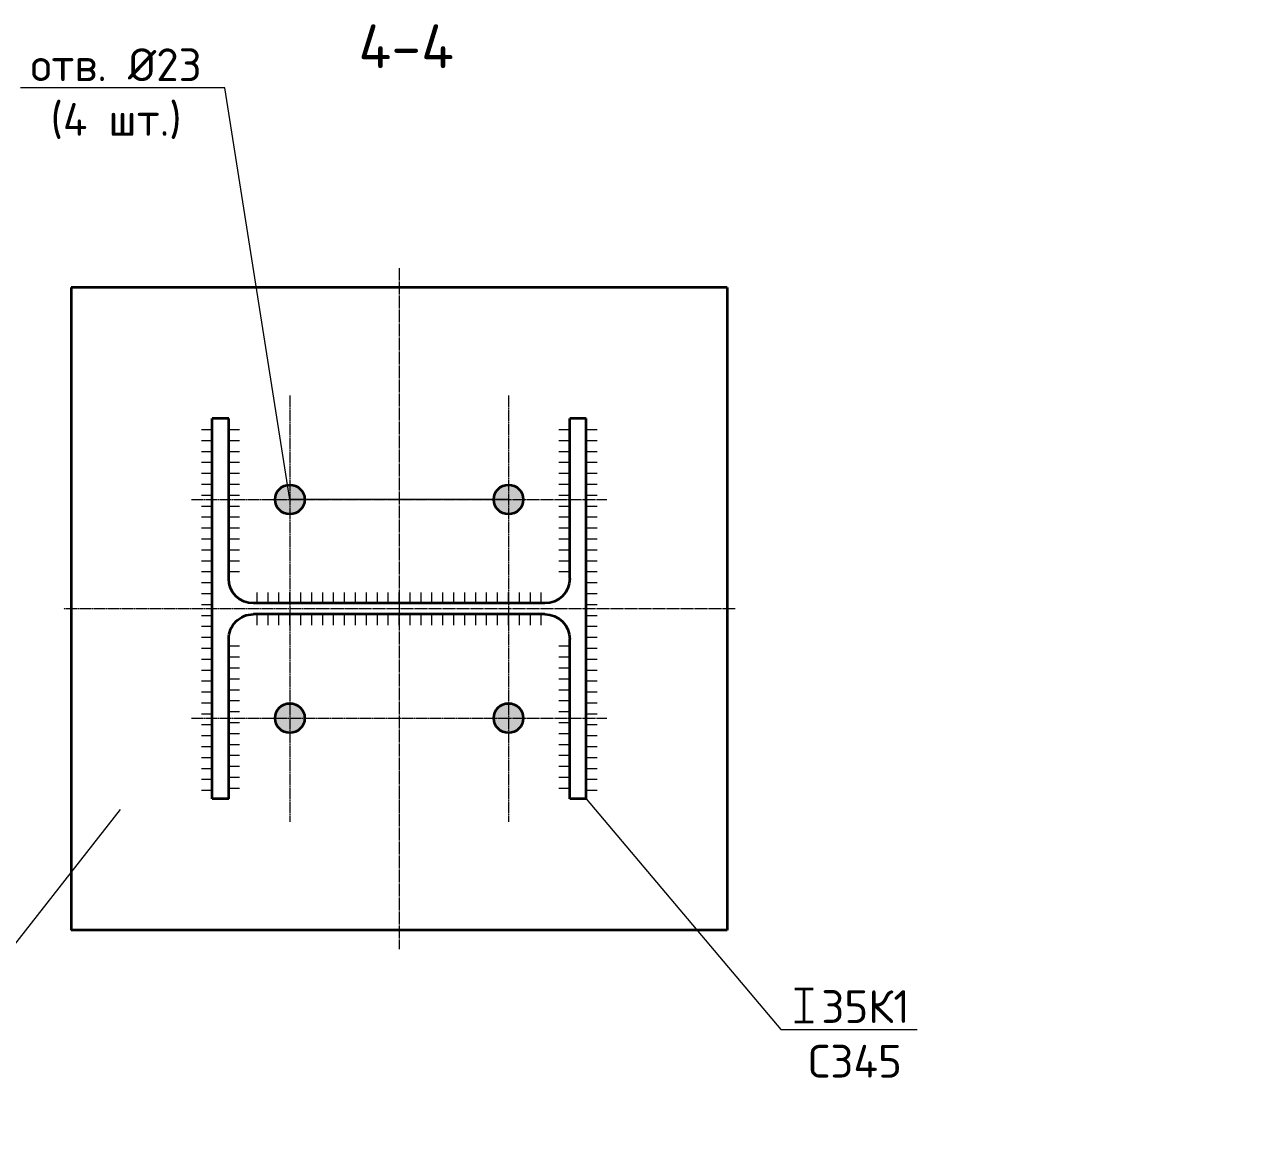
# Model space of a CAD drawing. Header units: millimetres. Extents: x 0 to 44639, y 0 to 10183.
# Drawn here: x 8114 to 9225, y 3090 to 4113 of the extents above; entities that cross this region are included whole.
import ezdxf
from ezdxf import colors
from ezdxf.entities.mleader import LeaderData, LeaderLine
from ezdxf.math import Vec2, Vec3

# ---------------------------------------------------------------- set-up
doc = ezdxf.new("R2010")
doc.units = ezdxf.units.MM
doc.linetypes.add('JIS_08_11', pattern=[12.8, 11, -0.6, 0.6, -0.6])
for name, color, linetype, lineweight in [('НАДПИСИ', 11, 'Continuous', 13), ('ОСЕВАЯ', 50, 'JIS_08_11', 13), ('ОСНОВНАЯ', 213, 'Continuous', 35)]:
    doc.layers.add(name, color=color, linetype=linetype, lineweight=lineweight)
doc.styles.add('ОСК', font='isocpeur.ttf')

# ---------------------------------------------------------------- blocks, each defined once
blk = doc.blocks.new('_None')
blk = doc.blocks.new('A$C5615052D')
at = {"layer": 'ОСНОВНАЯ'}
for p, q in [((0, 342), (348, 342)), ((0, 342), (0, 327)), ((348, 342), (348, 327)), ((0, 327), (146.3, 327)), ((201.7, 327), (348, 327)), ((169, 304.3), (169, 37.7)), ((179, 304.3), (179, 37.7)), ((0, 15), (146.3, 15)), ((0, 15), (0, 0)), ((201.7, 15), (348, 15)), ((348, 15), (348, 0)), ((0, 0), (348, 0))]:
    blk.add_line(p, q, dxfattribs=at)
for centre, start, end in [((146.3, 304.3), 0, 90), ((201.7, 304.3), 90, 180), ((146.3, 37.7), 270, 0), ((201.7, 37.7), 180, 270)]:
    blk.add_arc(centre, 22.7, start, end, dxfattribs=at)
blk = doc.blocks.new('A$C6A7E4B16')
at = {"layer": 'ОСНОВНАЯ'}
for p, q in [((0, 30), (16.7, 30)), ((8.4, 30), (8.4, 0)), ((0, 0), (16.7, 0))]:
    blk.add_line(p, q, dxfattribs=at)

msp = doc.modelspace()

# ---------------------------------------------------------------- hatches: boundary and pattern name
at = {"layer": 'ОСНОВНАЯ'}
h = msp.add_hatch(color=256, dxfattribs=at)
h.dxf.hatch_style = 1
edge = h.paths.add_edge_path()
edge.add_line((8357.2, 3691.7), (8357.2, 3678.2))
edge.add_line((8357.2, 3678.2), (8370.7, 3678.2))
edge.add_arc((8357.2, 3678.2), 13.5, 360, 450)
edge = h.paths.add_edge_path()
edge.add_arc((8357.2, 3678.2), 13.5, 90, 180)
edge.add_line((8343.7, 3678.2), (8357.2, 3678.2))
edge.add_line((8357.2, 3678.2), (8357.2, 3691.7))
edge = h.paths.add_edge_path()
edge.add_line((8357.2, 3678.2), (8343.7, 3678.2))
edge.add_arc((8357.2, 3678.2), 13.5, 180, 270)
edge.add_line((8357.2, 3664.7), (8357.2, 3678.2))
edge = h.paths.add_edge_path()
edge.add_line((8370.7, 3678.2), (8357.2, 3678.2))
edge.add_line((8357.2, 3678.2), (8357.2, 3664.7))
edge.add_arc((8357.2, 3678.2), 13.5, 270, 360)
h = msp.add_hatch(color=256, dxfattribs=at)
h.dxf.hatch_style = 1
edge = h.paths.add_edge_path()
edge.add_line((8557.2, 3691.7), (8557.2, 3678.2))
edge.add_line((8557.2, 3678.2), (8570.7, 3678.2))
edge.add_arc((8557.2, 3678.2), 13.5, 360, 450)
edge = h.paths.add_edge_path()
edge.add_arc((8557.2, 3678.2), 13.5, 90, 180)
edge.add_line((8543.7, 3678.2), (8557.2, 3678.2))
edge.add_line((8557.2, 3678.2), (8557.2, 3691.7))
edge = h.paths.add_edge_path()
edge.add_line((8557.2, 3678.2), (8543.7, 3678.2))
edge.add_arc((8557.2, 3678.2), 13.5, 180, 270)
edge.add_line((8557.2, 3664.7), (8557.2, 3678.2))
edge = h.paths.add_edge_path()
edge.add_line((8570.7, 3678.2), (8557.2, 3678.2))
edge.add_line((8557.2, 3678.2), (8557.2, 3664.7))
edge.add_arc((8557.2, 3678.2), 13.5, 270, 360)
h = msp.add_hatch(color=256, dxfattribs=at)
h.dxf.hatch_style = 1
edge = h.paths.add_edge_path()
edge.add_line((8357.2, 3491.7), (8357.2, 3478.2))
edge.add_line((8357.2, 3478.2), (8370.7, 3478.2))
edge.add_arc((8357.2, 3478.2), 13.5, 360, 450)
edge = h.paths.add_edge_path()
edge.add_arc((8357.2, 3478.2), 13.5, 90, 180)
edge.add_line((8343.7, 3478.2), (8357.2, 3478.2))
edge.add_line((8357.2, 3478.2), (8357.2, 3491.7))
edge = h.paths.add_edge_path()
edge.add_line((8357.2, 3478.2), (8343.7, 3478.2))
edge.add_arc((8357.2, 3478.2), 13.5, 180, 270)
edge.add_line((8357.2, 3464.7), (8357.2, 3478.2))
edge = h.paths.add_edge_path()
edge.add_line((8370.7, 3478.2), (8357.2, 3478.2))
edge.add_line((8357.2, 3478.2), (8357.2, 3464.7))
edge.add_arc((8357.2, 3478.2), 13.5, 270, 360)
h = msp.add_hatch(color=256, dxfattribs=at)
h.dxf.hatch_style = 1
edge = h.paths.add_edge_path()
edge.add_line((8557.2, 3491.7), (8557.2, 3478.2))
edge.add_line((8557.2, 3478.2), (8570.7, 3478.2))
edge.add_arc((8557.2, 3478.2), 13.5, 360, 450)
edge = h.paths.add_edge_path()
edge.add_arc((8557.2, 3478.2), 13.5, 90, 180)
edge.add_line((8543.7, 3478.2), (8557.2, 3478.2))
edge.add_line((8557.2, 3478.2), (8557.2, 3491.7))
edge = h.paths.add_edge_path()
edge.add_line((8557.2, 3478.2), (8543.7, 3478.2))
edge.add_arc((8557.2, 3478.2), 13.5, 180, 270)
edge.add_line((8557.2, 3464.7), (8557.2, 3478.2))
edge = h.paths.add_edge_path()
edge.add_line((8570.7, 3478.2), (8557.2, 3478.2))
edge.add_line((8557.2, 3478.2), (8557.2, 3464.7))
edge.add_arc((8557.2, 3478.2), 13.5, 270, 360)

# ---------------------------------------------------------------- linework, layer by layer
at = {"layer": 'НАДПИСИ'}
for p, q in [((8276.2, 3742.2), (8286.2, 3742.2)), ((8301.2, 3742.2), (8311.2, 3742.2)), ((8603.2, 3742.2), (8613.2, 3742.2)), ((8628.2, 3742.2), (8638.2, 3742.2)), ((8276.2, 3732.2), (8286.2, 3732.2)), ((8276.2, 3722.2), (8286.2, 3722.2)), ((8301.2, 3732.2), (8311.2, 3732.2)), ((8301.2, 3722.2), (8311.2, 3722.2)), ((8603.2, 3732.2), (8613.2, 3732.2)), ((8603.2, 3722.2), (8613.2, 3722.2)), ((8628.2, 3732.2), (8638.2, 3732.2)), ((8628.2, 3722.2), (8638.2, 3722.2)), ((8276.2, 3712.2), (8286.2, 3712.2)), ((8301.2, 3712.2), (8311.2, 3712.2)), ((8603.2, 3712.2), (8613.2, 3712.2)), ((8628.2, 3712.2), (8638.2, 3712.2)), ((8276.2, 3702.2), (8286.2, 3702.2)), ((8301.2, 3702.2), (8311.2, 3702.2)), ((8603.2, 3702.2), (8613.2, 3702.2)), ((8628.2, 3702.2), (8638.2, 3702.2)), ((8276.2, 3692.2), (8286.2, 3692.2)), ((8301.2, 3692.2), (8311.2, 3692.2)), ((8603.2, 3692.2), (8613.2, 3692.2)), ((8628.2, 3692.2), (8638.2, 3692.2)), ((8276.2, 3682.2), (8286.2, 3682.2)), ((8301.2, 3682.2), (8311.2, 3682.2)), ((8603.2, 3682.2), (8613.2, 3682.2)), ((8628.2, 3682.2), (8638.2, 3682.2)), ((8276.2, 3672.2), (8286.2, 3672.2)), ((8301.2, 3672.2), (8311.2, 3672.2)), ((8603.2, 3672.2), (8613.2, 3672.2)), ((8628.2, 3672.2), (8638.2, 3672.2)), ((8276.2, 3662.2), (8286.2, 3662.2)), ((8301.2, 3662.2), (8311.2, 3662.2)), ((8603.2, 3662.2), (8613.2, 3662.2)), ((8628.2, 3662.2), (8638.2, 3662.2)), ((8276.2, 3652.2), (8286.2, 3652.2)), ((8301.2, 3652.2), (8311.2, 3652.2)), ((8603.2, 3652.2), (8613.2, 3652.2)), ((8628.2, 3652.2), (8638.2, 3652.2)), ((8276.2, 3642.2), (8286.2, 3642.2)), ((8301.2, 3642.2), (8311.2, 3642.2)), ((8603.2, 3642.2), (8613.2, 3642.2)), ((8628.2, 3642.2), (8638.2, 3642.2)), ((8276.2, 3632.2), (8286.2, 3632.2)), ((8276.2, 3622.2), (8286.2, 3622.2)), ((8301.2, 3632.2), (8311.2, 3632.2)), ((8301.2, 3622.2), (8311.2, 3622.2)), ((8603.2, 3632.2), (8613.2, 3632.2)), ((8603.2, 3622.2), (8613.2, 3622.2)), ((8628.2, 3632.2), (8638.2, 3632.2)), ((8628.2, 3622.2), (8638.2, 3622.2)), ((8276.2, 3612.2), (8286.2, 3612.2)), ((8301.2, 3612.2), (8311.2, 3612.2)), ((8603.2, 3612.2), (8613.2, 3612.2)), ((8628.2, 3612.2), (8638.2, 3612.2)), ((8276.2, 3602.2), (8286.2, 3602.2)), ((8628.2, 3602.2), (8638.2, 3602.2)), ((8276.2, 3592.2), (8286.2, 3592.2)), ((8327.2, 3583.2), (8327.2, 3593.2)), ((8337.2, 3583.2), (8337.2, 3593.2)), ((8347.2, 3583.2), (8347.2, 3593.2)), ((8357.2, 3583.2), (8357.2, 3593.2)), ((8367.2, 3583.2), (8367.2, 3593.2)), ((8377.2, 3583.2), (8377.2, 3593.2)), ((8387.2, 3583.2), (8387.2, 3593.2)), ((8397.2, 3583.2), (8397.2, 3593.2)), ((8407.2, 3583.2), (8407.2, 3593.2)), ((8417.2, 3583.2), (8417.2, 3593.2)), ((8427.2, 3583.2), (8427.2, 3593.2)), ((8437.2, 3583.2), (8437.2, 3593.2)), ((8447.2, 3583.2), (8447.2, 3593.2)), ((8457.2, 3583.2), (8457.2, 3593.2)), ((8467.2, 3583.2), (8467.2, 3593.2)), ((8477.2, 3583.2), (8477.2, 3593.2)), ((8487.2, 3583.2), (8487.2, 3593.2)), ((8497.2, 3583.2), (8497.2, 3593.2)), ((8507.2, 3583.2), (8507.2, 3593.2)), ((8517.2, 3583.2), (8517.2, 3593.2)), ((8527.2, 3583.2), (8527.2, 3593.2)), ((8537.2, 3583.2), (8537.2, 3593.2)), ((8547.2, 3583.2), (8547.2, 3593.2)), ((8557.2, 3583.2), (8557.2, 3593.2)), ((8567.2, 3583.2), (8567.2, 3593.2)), ((8577.2, 3583.2), (8577.2, 3593.2)), ((8587.2, 3583.2), (8587.2, 3593.2)), ((8628.2, 3592.2), (8638.2, 3592.2)), ((8276.2, 3582.2), (8286.2, 3582.2)), ((8628.2, 3582.2), (8638.2, 3582.2)), ((8276.2, 3572.2), (8286.2, 3572.2)), ((8327.2, 3563.2), (8327.2, 3573.2)), ((8337.2, 3563.2), (8337.2, 3573.2)), ((8347.2, 3563.2), (8347.2, 3573.2)), ((8357.2, 3563.2), (8357.2, 3573.2)), ((8367.2, 3563.2), (8367.2, 3573.2)), ((8377.2, 3563.2), (8377.2, 3573.2)), ((8387.2, 3563.2), (8387.2, 3573.2)), ((8397.2, 3563.2), (8397.2, 3573.2)), ((8407.2, 3563.2), (8407.2, 3573.2)), ((8417.2, 3563.2), (8417.2, 3573.2)), ((8427.2, 3563.2), (8427.2, 3573.2)), ((8437.2, 3563.2), (8437.2, 3573.2)), ((8447.2, 3563.2), (8447.2, 3573.2)), ((8457.2, 3563.2), (8457.2, 3573.2)), ((8467.2, 3563.2), (8467.2, 3573.2)), ((8477.2, 3563.2), (8477.2, 3573.2)), ((8487.2, 3563.2), (8487.2, 3573.2)), ((8497.2, 3563.2), (8497.2, 3573.2)), ((8507.2, 3563.2), (8507.2, 3573.2)), ((8517.2, 3563.2), (8517.2, 3573.2)), ((8527.2, 3563.2), (8527.2, 3573.2)), ((8537.2, 3563.2), (8537.2, 3573.2)), ((8547.2, 3563.2), (8547.2, 3573.2)), ((8557.2, 3563.2), (8557.2, 3573.2)), ((8567.2, 3563.2), (8567.2, 3573.2)), ((8577.2, 3563.2), (8577.2, 3573.2)), ((8587.2, 3563.2), (8587.2, 3573.2)), ((8628.2, 3572.2), (8638.2, 3572.2)), ((8276.2, 3562.2), (8286.2, 3562.2)), ((8628.2, 3562.2), (8638.2, 3562.2)), ((8276.2, 3552.2), (8286.2, 3552.2)), ((8301.2, 3544.2), (8311.2, 3544.2)), ((8603.2, 3544.2), (8613.2, 3544.2)), ((8628.2, 3552.2), (8638.2, 3552.2)), ((8276.2, 3542.2), (8286.2, 3542.2)), ((8301.2, 3534.2), (8311.2, 3534.2)), ((8603.2, 3534.2), (8613.2, 3534.2)), ((8628.2, 3542.2), (8638.2, 3542.2)), ((8276.2, 3532.2), (8286.2, 3532.2)), ((8276.2, 3522.2), (8286.2, 3522.2)), ((8301.2, 3524.2), (8311.2, 3524.2)), ((8603.2, 3524.2), (8613.2, 3524.2)), ((8628.2, 3532.2), (8638.2, 3532.2)), ((8628.2, 3522.2), (8638.2, 3522.2)), ((8276.2, 3512.2), (8286.2, 3512.2)), ((8301.2, 3514.2), (8311.2, 3514.2)), ((8603.2, 3514.2), (8613.2, 3514.2)), ((8628.2, 3512.2), (8638.2, 3512.2)), ((8276.2, 3502.2), (8286.2, 3502.2)), ((8301.2, 3504.2), (8311.2, 3504.2)), ((8603.2, 3504.2), (8613.2, 3504.2)), ((8628.2, 3502.2), (8638.2, 3502.2)), ((8276.2, 3492.2), (8286.2, 3492.2)), ((8301.2, 3494.2), (8311.2, 3494.2)), ((8603.2, 3494.2), (8613.2, 3494.2)), ((8628.2, 3492.2), (8638.2, 3492.2)), ((8276.2, 3482.2), (8286.2, 3482.2)), ((8301.2, 3484.2), (8311.2, 3484.2)), ((8603.2, 3484.2), (8613.2, 3484.2)), ((8628.2, 3482.2), (8638.2, 3482.2)), ((8276.2, 3472.2), (8286.2, 3472.2)), ((8301.2, 3474.2), (8311.2, 3474.2)), ((8603.2, 3474.2), (8613.2, 3474.2)), ((8628.2, 3472.2), (8638.2, 3472.2)), ((8276.2, 3462.2), (8286.2, 3462.2)), ((8301.2, 3464.2), (8311.2, 3464.2)), ((8603.2, 3464.2), (8613.2, 3464.2)), ((8628.2, 3462.2), (8638.2, 3462.2)), ((8276.2, 3452.2), (8286.2, 3452.2)), ((8301.2, 3454.2), (8311.2, 3454.2)), ((8301.2, 3444.2), (8311.2, 3444.2)), ((8603.2, 3454.2), (8613.2, 3454.2)), ((8603.2, 3444.2), (8613.2, 3444.2)), ((8628.2, 3452.2), (8638.2, 3452.2)), ((8276.2, 3442.2), (8286.2, 3442.2)), ((8301.2, 3434.2), (8311.2, 3434.2)), ((8603.2, 3434.2), (8613.2, 3434.2)), ((8628.2, 3442.2), (8638.2, 3442.2)), ((8276.2, 3432.2), (8286.2, 3432.2)), ((8276.2, 3422.2), (8286.2, 3422.2)), ((8301.2, 3424.2), (8311.2, 3424.2)), ((8603.2, 3424.2), (8613.2, 3424.2)), ((8628.2, 3432.2), (8638.2, 3432.2)), ((8628.2, 3422.2), (8638.2, 3422.2)), ((8276.2, 3412.2), (8286.2, 3412.2)), ((8301.2, 3414.2), (8311.2, 3414.2)), ((8603.2, 3414.2), (8613.2, 3414.2)), ((8628.2, 3412.2), (8638.2, 3412.2))]:
    msp.add_line(p, q, dxfattribs=at)
at = {"layer": 'ОСЕВАЯ', "linetype": 'JIS_08_11'}
for p, q in [((8457.2, 3889.7), (8457.2, 3266.7)), ((8357.2, 3773.2), (8357.2, 3383.2)), ((8557.2, 3773.2), (8557.2, 3383.2)), ((8267.2, 3678.2), (8647.2, 3678.2)), ((8764.5, 3578.2), (8150, 3578.2)), ((8267.2, 3478.2), (8647.2, 3478.2))]:
    msp.add_line(p, q, dxfattribs=at)
at = {"layer": 'ОСНОВНАЯ'}
for p, q in [((8157.2, 3872.2), (8157.2, 3284.2)), ((8757.2, 3872.2), (8157.2, 3872.2)), ((8757.2, 3872.2), (8757.2, 3284.2)), ((8757.2, 3284.2), (8157.2, 3284.2))]:
    msp.add_line(p, q, dxfattribs=at)
for centre in [(8357.2, 3678.2), (8557.2, 3678.2), (8357.2, 3478.2), (8557.2, 3478.2)]:
    msp.add_circle(centre, 13.5, dxfattribs=at)

# ---------------------------------------------------------------- block references
at = {"xscale": -1, "rotation": 270}
msp.add_blockref('A$C5615052D', (8286.2, 3404.2), dxfattribs=at)
msp.add_blockref('A$C6A7E4B16', (8819.1, 3200.4))

# ---------------------------------------------------------------- texts
at = {"layer": 'НАДПИСИ', "insert": (8419.9, 4112.8), "char_height": 40, "width": 930.256, "attachment_point": 1, "style": 'ОСК'}
msp.add_mtext('4-4', dxfattribs=at)

# ---------------------------------------------------------------- leaders
at = {"layer": 'НАДПИСИ'}
ml = msp.add_multileader_mtext('Standard', dxfattribs=at)
ml.set_content('отв. %%C23\\P(4 шт.)', color=256, style='ОСК')
ml.set_leader_properties(color=256, linetype='ByLayer', lineweight=-1)
ml.set_arrow_properties(name='NONE')
ml.build(insert=Vec2(0, 0))
ml.multileader.update_dxf_attribs({"has_dogleg": 0, "text_left_attachment_type": 6, "text_right_attachment_type": 6, "dogleg_length": 0, "arrow_head_size": 15, "scale": 10})
ctx = ml.context
ctx.base_point, ctx.scale, ctx.char_height, ctx.arrow_head_size, ctx.landing_gap_size, ctx.plane_origin = Vec3(8098.7, 4054.9), 10, 30, 15, 20, Vec3(8119, 2915.4)
ctx.left_attachment, ctx.right_attachment, ctx.text_align_type = 6, 6, 1
notes = []
notes.append((ctx, [(0, (1, 1, 0), (8297.7, 4054.9), (-1, 0), 0, [(3, [(8557.2, 3678.2), (8357.2, 3678.2)], 0, [])])]))
ctx.mtext.insert, ctx.mtext.width, ctx.mtext.alignment, ctx.mtext.flow_direction = Vec3(8198.2, 4090.9), 205.412, 2, 5
ml = msp.add_multileader_mtext('Standard', dxfattribs=at)
ml.set_content('шайба 50х50х10\\P(см. прим. п. 5)', color=256, style='ОСК')
ml.set_leader_properties(color=256, linetype='ByLayer', lineweight=-1)
ml.set_arrow_properties(name='NONE')
ml.build(insert=Vec2(0, 0))
ml.multileader.update_dxf_attribs({"has_dogleg": 0, "text_left_attachment_type": 6, "text_right_attachment_type": 6, "dogleg_length": 0, "arrow_head_size": 15, "scale": 10})
ctx = ml.context
ctx.base_point, ctx.scale, ctx.char_height, ctx.arrow_head_size, ctx.landing_gap_size, ctx.plane_origin = Vec3(7080, 3329.6), 10, 30, 15, 20, Vec3(6957.2, 2397.4)
ctx.left_attachment, ctx.right_attachment, ctx.text_align_type = 6, 6, 1
notes.append((ctx, [(0, (1, 1, 0), (7411, 3329.6), (-1, 0), 0, [(3, [(7686, 3493.2), (7536, 3493.2)], 0, [])])]))
ctx.mtext.insert, ctx.mtext.width, ctx.mtext.alignment, ctx.mtext.flow_direction = Vec3(7245.5, 3368.6), 295.648, 2, 5
ml = msp.add_multileader_mtext('Standard', dxfattribs=at)
ml.set_content(' 35К1\\PС345', color=256, style='ОСК')
ml.set_leader_properties(color=256, linetype='ByLayer', lineweight=-1)
ml.set_arrow_properties(name='NONE')
ml.build(insert=Vec2(0, 0))
ml.multileader.update_dxf_attribs({"has_dogleg": 0, "text_left_attachment_type": 6, "text_right_attachment_type": 6, "dogleg_length": 0, "arrow_head_size": 15, "scale": 10})
ctx = ml.context
ctx.base_point, ctx.scale, ctx.char_height, ctx.arrow_head_size, ctx.landing_gap_size, ctx.plane_origin = Vec3(8806.3, 3193.3), 10, 30, 15, 20, Vec3(8786.7, 2251.1)
ctx.left_attachment, ctx.right_attachment, ctx.text_align_type = 6, 6, 1
notes.append((ctx, [(1, (1, 1, 0), (8806.3, 3193.3), (1, 0), 0, [(3, [(8628.2, 3404.2)], 0, [])])]))
ctx.mtext.insert, ctx.mtext.alignment, ctx.mtext.flow_direction = Vec3(8874.3, 3229.3), 2, 5
ml = msp.add_multileader_mtext('Standard', dxfattribs=at)
ml.set_content('-t=20 мм', color=256, style='ОСК')
ml.set_leader_properties(color=256, linetype='ByLayer', lineweight=-1)
ml.set_arrow_properties(name='NONE')
ml.build(insert=Vec2(0, 0))
ml.multileader.update_dxf_attribs({"has_dogleg": 0, "text_left_attachment_type": 6, "text_right_attachment_type": 6, "dogleg_length": 0, "arrow_head_size": 15, "scale": 10})
ctx = ml.context
ctx.base_point, ctx.scale, ctx.char_height, ctx.arrow_head_size, ctx.landing_gap_size, ctx.plane_origin = Vec3(7871, 3230), 10, 30, 15, 20, Vec3(8237.2, 2344.8)
ctx.left_attachment, ctx.right_attachment, ctx.text_align_type = 6, 6, 1
notes.append((ctx, [(0, (1, 1, 0), (8073, 3230), (-1, 0), 0, [(3, [(8201.9, 3394.5)], 0, [])])]))
ctx.mtext.insert, ctx.mtext.alignment, ctx.mtext.flow_direction = Vec3(7972, 3266), 2, 5
for ctx, leaders in notes:
    for number, flags, end, landing, length, lines in leaders:
        leader = LeaderData()
        leader.index, (leader.has_last_leader_line, leader.has_dogleg_vector, leader.attachment_direction) = number, flags
        leader.last_leader_point, leader.dogleg_vector, leader.dogleg_length = Vec3(end), Vec3(landing), length
        for number, points, colour, breaks in lines:
            line = LeaderLine()
            line.index, line.vertices, line.color, line.breaks = number, Vec3.list(points), colors.encode_raw_color(colour), breaks
            leader.lines.append(line)
        ctx.leaders.append(leader)

doc.saveas('drawing.dxf')
